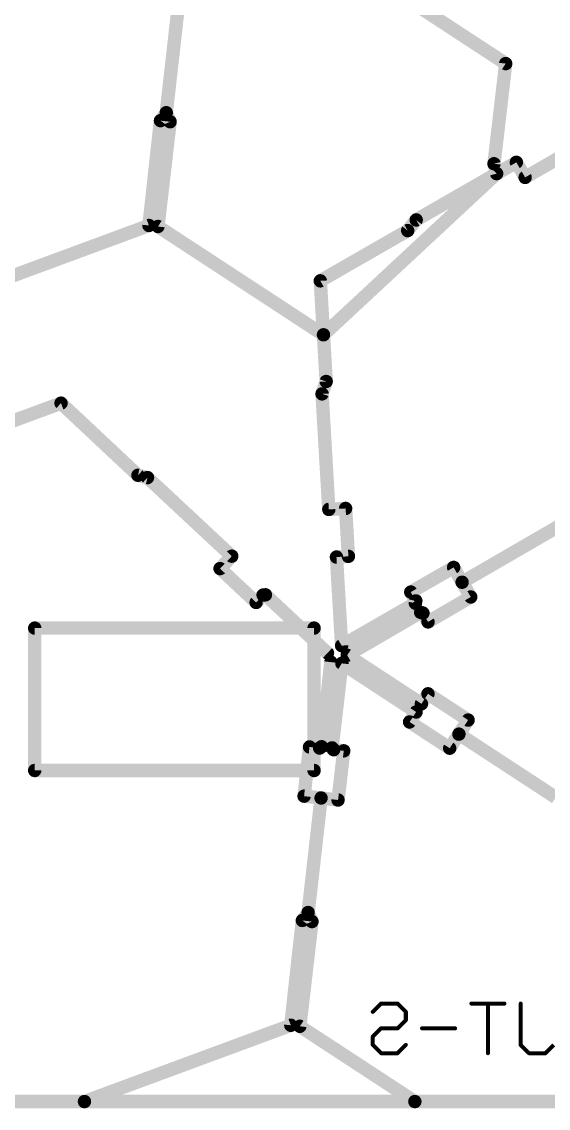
# Model space of a CAD drawing. Extents: x -0.1 to 87.3, y -0.2 to 54.9.
# Drawn here: x 37.15 to 47.14, y -0.1 to 20.5 of the extents above; entities that cross this region are included whole.
import ezdxf

# ---------------------------------------------------------------- set-up
doc = ezdxf.new("R2010")
doc.units = 0
doc.layers.add('115', color=53, linetype='CONTINUOUS')

msp = doc.modelspace()

# ---------------------------------------------------------------- linework, layer by layer
at = {"layer": '115'}
for points, const_width in [([(39.8958, 18.7721), (40.1414, 20.944)], 0.254), ([(44.7347, 20.7499), (46.3347, 19.7034)], 0.254), ([(46.3347, 19.7034), (46.1129, 17.8044)], 0.254), ([(39.5672, 16.6338), (39.786, 18.6212)], 0.254), ([(39.786, 18.6212), (39.8958, 18.7721)], 0.254), ([(39.9691, 18.6005), (39.8958, 18.7721)], 0.254), ([(39.7385, 16.6145), (39.9691, 18.6005)], 0.254), ([(46.7036, 17.5452), (47.5143, 18.0131)], 0.254), ([(44.6369, 16.739), (46.5371, 17.8321)], 0.254), ([(46.1129, 17.8044), (46.1631, 17.617)], 0.254), ([(46.5371, 17.8321), (46.7036, 17.5452)], 0.254), ([(46.1631, 17.617), (42.8779, 14.5612)], 0.254), ([(33.0707, 14.2332), (39.5672, 16.6338)], 0.254), ([(42.8779, 14.5612), (39.7385, 16.6145)], 0.254), ([(44.4759, 16.5366), (44.6369, 16.739)], 0.254), ([(42.8181, 15.5844), (44.4759, 16.5366)], 0.254), ([(42.8779, 14.5612), (42.8181, 15.5844)], 0.254), ([(42.9297, 13.6757), (42.8779, 14.5612)], 0.254), ([(42.8512, 13.4408), (42.9297, 13.6757)], 0.254), ([(31.4031, 10.8641), (37.8997, 13.2647)], 0.254), ([(37.8997, 13.2647), (39.3582, 11.8973)], 0.254), ([(42.9793, 11.2499), (42.8512, 13.4408)], 0.254), ([(39.3582, 11.8973), (39.5397, 11.854)], 0.254), ([(39.5397, 11.854), (41.1386, 10.3637)], 0.254), ([(43.2979, 11.2685), (42.9793, 11.2499)], 0.254), ([(43.351, 10.3605), (43.2979, 11.2685)], 0.254), ([(47.3994, 10.965), (45.508, 9.8695)], 0.254), ([(41.1386, 10.3637), (40.9161, 10.1282)], 0.254), ([(43.1245, 10.3473), (43.351, 10.3605)], 0.254), ([(43.2225, 8.6674), (43.1245, 10.3473)], 0.254), ([(40.9161, 10.1282), (41.6008, 9.4862)], 0.254), ([(45.3475, 10.151), (44.534, 9.6829)], 0.254), ([(45.508, 9.8695), (45.3475, 10.151)], 0.254), ([(45.508, 9.8695), (45.6723, 9.5902)], 0.254), ([(41.6008, 9.4862), (41.7327, 9.6269)], 0.254), ([(41.7327, 9.6269), (41.7771, 9.6311)], 0.254), ([(41.7771, 9.6311), (42.9543, 8.5274)], 0.254), ([(44.534, 9.6829), (44.6301, 9.5158)], 0.254), ([(45.6723, 9.5902), (44.8615, 9.1174)], 0.254), ([(44.6212, 9.4721), (43.2225, 8.6674)], 0.254), ([(44.6301, 9.5158), (44.6212, 9.4721)], 0.254), ([(44.722, 9.298), (43.3281, 8.4852)], 0.254), ([(44.7643, 9.284), (44.722, 9.298)], 0.254), ([(44.8615, 9.1174), (44.7643, 9.284)], 0.254), ([(37.4, 9), (37.4, 6.3)], 0.254), ([(42.7, 9), (37.4, 9)], 0.254), ([(42.7, 6.3), (42.7, 9)], 0.254), ([(42.8414, 6.7509), (43.0181, 8.3549)], 0.254), ([(43.0413, 6.7283), (43.2273, 8.3312)], 0.254), ([(43.2273, 8.3312), (44.6355, 7.4099)], 0.254), ([(43.3281, 8.4852), (44.7364, 7.5643)], 0.254), ([(44.7364, 7.5643), (44.8606, 7.7542)], 0.254), ([(44.8606, 7.7542), (45.6218, 7.2563)], 0.254), ([(44.6355, 7.4099), (44.5113, 7.22)], 0.254), ([(44.5113, 7.22), (45.2725, 6.7222)], 0.254), ([(45.6218, 7.2563), (45.4472, 6.9892)], 0.254), ([(45.2725, 6.7222), (45.4472, 6.9892)], 0.254), ([(45.4472, 6.9892), (47.2838, 5.788)], 0.254), ([(42.5105, 5.8134), (42.6133, 6.7463)], 0.254), ([(42.6133, 6.7463), (42.805, 6.7252)], 0.254), ([(42.805, 6.7252), (42.8414, 6.7509)], 0.254), ([(43.0711, 6.6951), (43.0413, 6.7283)], 0.254), ([(43.2626, 6.6729), (43.0711, 6.6951)], 0.254), ([(43.1544, 5.7405), (43.2626, 6.6729)], 0.254), ([(37.4, 6.3), (42.7, 6.3)], 0.254), ([(42.8327, 5.7792), (42.5105, 5.8134)], 0.254), ([(42.5871, 3.6073), (42.8327, 5.7792)], 0.254), ([(42.8327, 5.7792), (43.1544, 5.7405)], 0.254), ([(42.4773, 3.4564), (42.5871, 3.6073)], 0.254), ([(42.6603, 3.4357), (42.5871, 3.6073)], 0.254), ([(42.2584, 1.4691), (42.4773, 3.4564)], 0.254), ([(42.4298, 1.4497), (42.6603, 3.4357)], 0.254), ([(43.8134, 1.7239), (43.9702, 1.8806)], 0.0762), ([(43.9702, 1.8806), (44.2837, 1.8806)], 0.0762), ([(44.2837, 1.8806), (44.4405, 1.7239)], 0.0762), ([(46.3115, 1.8806), (45.6844, 1.8806)], 0.0762), ([(45.998, 0.94), (45.998, 1.8806)], 0.0762), ([(46.62, 1.0968), (46.62, 1.8806)], 0.0762), ([(44.4405, 1.7239), (44.4405, 1.5671)], 0.0762), ([(38.3443, 0.0227), (42.2584, 1.4691)], 0.254), ([(44.6115, 0.0227), (42.4298, 1.4497)], 0.254), ([(43.9702, 1.4103), (43.8134, 1.2536)], 0.0762), ([(44.2837, 1.4103), (43.9702, 1.4103)], 0.0762), ([(44.4405, 1.5671), (44.2837, 1.4103)], 0.0762), ([(45.376, 1.4103), (44.7489, 1.4103)], 0.0762), ([(43.8134, 1.2536), (43.8134, 1.0968)], 0.0762), ([(43.8134, 1.0968), (43.9702, 0.94)], 0.0762), ([(44.2837, 0.94), (44.4405, 1.0968)], 0.0762), ([(46.7767, 0.94), (46.62, 1.0968)], 0.0762), ([(47.247, 1.0968), (47.0903, 0.94)], 0.0762), ([(43.9702, 0.94), (44.2837, 0.94)], 0.0762), ([(47.0903, 0.94), (46.7767, 0.94)], 0.0762), ([(7.315, 0.025), (60.25, 0.025)], 0.254), ([(35.8662, 0.0227), (38.3443, 0.0227)], 0.254), ([(38.3443, 0.0227), (44.6115, 0.0227)], 0.254), ([(48.2626, 0.0227), (44.6115, 0.0227)], 0.254)]:
    msp.add_lwpolyline(points, dxfattribs=dict(at, const_width=const_width))
for points, const_width in [([(46.3978, 19.696, 1), (46.2716, 19.7108)], 0.127), ([(46.2999, 19.6502, 1), (46.3694, 19.7565)], 0.127), ([(39.8492, 18.6142, 1), (39.7229, 18.6281)], 0.127), ([(39.9542, 18.797, 1), (39.8374, 18.7471)], 0.127), ([(39.8327, 18.7792, 1), (39.9589, 18.7649)], 0.127), ([(39.9471, 18.7347, 1), (39.8444, 18.8094)], 0.127), ([(39.7347, 18.6585, 1), (39.8374, 18.5838)], 0.127), ([(40.0321, 18.5931, 1), (39.906, 18.6078)], 0.127), ([(39.9107, 18.5755, 1), (40.0275, 18.6254)], 0.127), ([(46.1743, 17.8208, 1), (46.0516, 17.788)], 0.127), ([(46.592, 17.864, 1), (46.4822, 17.8003)], 0.127), ([(46.5687, 17.7771, 1), (46.5054, 17.8872)], 0.127), ([(46.0499, 17.8118, 1), (46.176, 17.797)], 0.127), ([(46.2063, 17.5705, 1), (46.1198, 17.6635)], 0.127), ([(46.1017, 17.6006, 1), (46.2244, 17.6334)], 0.127), ([(46.6719, 17.6002, 1), (46.7353, 17.4902)], 0.127), ([(46.6487, 17.5134, 1), (46.7585, 17.5771)], 0.127), ([(39.5041, 16.6408, 1), (39.6303, 16.6269)], 0.127), ([(39.5892, 16.5743, 1), (39.5452, 16.6934)], 0.127), ([(39.7733, 16.6676, 1), (39.7038, 16.5613)], 0.127), ([(44.6052, 16.794, 1), (44.6686, 16.6839)], 0.127), ([(44.6866, 16.6995, 1), (44.5872, 16.7785)], 0.127), ([(39.6754, 16.6218, 1), (39.8016, 16.6071)], 0.127), ([(44.4262, 16.5761, 1), (44.5256, 16.4971)], 0.127), ([(44.5076, 16.4815, 1), (44.4443, 16.5917)], 0.127), ([(42.8815, 15.5881, 1), (42.7547, 15.5806)], 0.127), ([(42.7864, 15.6394, 1), (42.8497, 15.5293)], 0.127), ([(42.8346, 14.6077, 1), (42.9211, 14.5147)], 0.127), ([(42.9413, 14.5649, 1), (42.8145, 14.5575)], 0.127), ([(42.8145, 14.5575, 1), (42.9413, 14.5649)], 0.127), ([(42.8431, 14.508, 1), (42.9126, 14.6143)], 0.127), ([(42.8663, 13.672, 1), (42.993, 13.6794)], 0.127), ([(42.9899, 13.6556, 1), (42.8694, 13.6958)], 0.127), ([(37.9431, 13.3111, 1), (37.8562, 13.2184)], 0.127), ([(37.9217, 13.2052, 1), (37.8776, 13.3243)], 0.127), ([(42.9146, 13.4445, 1), (42.7878, 13.437)], 0.127), ([(42.791, 13.4608, 1), (42.9115, 13.4207)], 0.127), ([(39.3729, 11.959, 1), (39.3435, 11.8355)], 0.127), ([(39.3148, 11.8509, 1), (39.4016, 11.9436)], 0.127), ([(39.583, 11.9004, 1), (39.4964, 11.8075)], 0.127), ([(39.525, 11.7922, 1), (39.5544, 11.9157)], 0.127), ([(42.9756, 11.3133, 1), (42.983, 11.1865)], 0.127), ([(43.3613, 11.2722, 1), (43.2345, 11.2648)], 0.127), ([(43.3016, 11.2051, 1), (43.2942, 11.3319)], 0.127), ([(42.9159, 11.2462, 1), (43.0427, 11.2536)], 0.127), ([(41.1848, 10.3201, 1), (41.0925, 10.4073)], 0.127), ([(41.0953, 10.3172, 1), (41.1819, 10.4101)], 0.127), ([(43.1879, 10.351, 1), (43.0611, 10.3436)], 0.127), ([(43.1208, 10.4107, 1), (43.1282, 10.2839)], 0.127), ([(43.2876, 10.3568, 1), (43.4144, 10.3642)], 0.127), ([(43.3547, 10.2971, 1), (43.3473, 10.4239)], 0.127), ([(40.9595, 10.1745, 1), (40.8726, 10.0819)], 0.127), ([(40.8699, 10.1718, 1), (40.9622, 10.0846)], 0.127), ([(45.4027, 10.1824, 1), (45.2923, 10.1195)], 0.127), ([(45.3792, 10.0959, 1), (45.3158, 10.206)], 0.127), ([(45.5627, 9.9017, 1), (45.4532, 9.8373)], 0.127), ([(45.4761, 9.9244, 1), (45.5398, 9.8145)], 0.127), ([(45.4528, 9.838, 1), (45.5631, 9.9009)], 0.127), ([(41.7268, 9.6902, 1), (41.7386, 9.5637)], 0.127), ([(41.779, 9.5835, 1), (41.6864, 9.6704)], 0.127), ([(41.8206, 9.6774, 1), (41.7337, 9.5848)], 0.127), ([(41.783, 9.5679, 1), (41.7712, 9.6943)], 0.127), ([(44.589, 9.7146, 1), (44.4789, 9.6513)], 0.127), ([(44.5023, 9.738, 1), (44.5656, 9.6279)], 0.127), ([(45.6176, 9.558, 1), (45.727, 9.6224)], 0.127), ([(45.7043, 9.5354, 1), (45.6403, 9.6451)], 0.127), ([(41.5545, 9.5297, 1), (41.6471, 9.4428)], 0.127), ([(41.5573, 9.4399, 1), (41.6442, 9.5326)], 0.127), ([(44.5589, 9.4848, 1), (44.6834, 9.4593)], 0.127), ([(44.6923, 9.503, 1), (44.5679, 9.5285)], 0.127), ([(44.5751, 9.4841, 1), (44.6852, 9.5474)], 0.127), ([(44.6528, 9.417, 1), (44.5895, 9.5271)], 0.127), ([(44.7418, 9.3583, 1), (44.7021, 9.2377)], 0.127), ([(44.7539, 9.2432, 1), (44.69, 9.3529)], 0.127), ([(44.8192, 9.316, 1), (44.7095, 9.252)], 0.127), ([(44.7445, 9.2237, 1), (44.7842, 9.3443)], 0.127), ([(37.4635, 9, 1), (37.3365, 9)], 0.127), ([(37.4, 9.0635, 1), (37.4, 8.9365)], 0.127), ([(42.7635, 9, 1), (42.6365, 9)], 0.127), ([(42.7, 8.9365, 1), (42.7, 9.0635)], 0.127), ([(44.8295, 9.1723, 1), (44.8935, 9.0626)], 0.127), ([(44.8066, 9.0854, 1), (44.9164, 9.1494)], 0.127), ([(43.1908, 8.7225, 1), (43.2542, 8.6124)], 0.127), ([(43.1591, 8.6637, 1), (43.2859, 8.6711)], 0.127), ([(42.9108, 8.4811, 1), (42.9977, 8.5738)], 0.127), ([(43.0812, 8.3479, 1), (42.9549, 8.3618)], 0.127), ([(43.2621, 8.3843, 1), (43.1926, 8.278)], 0.127), ([(43.2904, 8.3239, 1), (43.1643, 8.3385)], 0.127), ([(43.3628, 8.5383, 1), (43.2933, 8.432)], 0.127), ([(43.2961, 8.54, 1), (43.36, 8.4303)], 0.127), ([(44.8954, 7.8073, 1), (44.8259, 7.701)], 0.127), ([(44.9138, 7.7194, 1), (44.8075, 7.7889)], 0.127), ([(44.6833, 7.599, 1), (44.7896, 7.5295)], 0.127), ([(44.7017, 7.5111, 1), (44.7712, 7.6174)], 0.127), ([(44.6886, 7.3752, 1), (44.5823, 7.4447)], 0.127), ([(44.6007, 7.3568, 1), (44.6702, 7.463)], 0.127), ([(44.546, 7.2732, 1), (44.4765, 7.1669)], 0.127), ([(44.4581, 7.2548, 1), (44.5644, 7.1853)], 0.127), ([(45.675, 7.2215, 1), (45.5687, 7.2911)], 0.127), ([(45.5871, 7.2032, 1), (45.6566, 7.3094)], 0.127), ([(45.4819, 7.0424, 1), (45.4124, 6.9361)], 0.127), ([(45.394, 7.024, 1), (45.5003, 6.9545)], 0.127), ([(45.5003, 6.9545, 1), (45.394, 7.024)], 0.127), ([(42.6202, 6.8094, 1), (42.6063, 6.6832)], 0.127), ([(42.6764, 6.7394, 1), (42.5501, 6.7533)], 0.127), ([(42.7683, 6.7771, 1), (42.8416, 6.6733)], 0.127), ([(42.7783, 6.7579, 1), (42.9045, 6.744)], 0.127), ([(42.798, 6.6621, 1), (42.8119, 6.7883)], 0.127), ([(42.878, 6.6991, 1), (42.8048, 6.8028)], 0.127), ([(43.0885, 6.7707, 1), (42.994, 6.6859)], 0.127), ([(42.9782, 6.7357, 1), (43.1043, 6.721)], 0.127), ([(43.0784, 6.7582, 1), (43.0637, 6.632)], 0.127), ([(43.0238, 6.6527, 1), (43.1183, 6.7375)], 0.127), ([(43.3257, 6.6655, 1), (43.1996, 6.6802)], 0.127), ([(43.2553, 6.6098, 1), (43.27, 6.7359)], 0.127), ([(45.2193, 6.7569, 1), (45.3256, 6.6874)], 0.127), ([(45.2377, 6.669, 1), (45.3072, 6.7753)], 0.127), ([(37.4, 6.3635, 1), (37.4, 6.2365)], 0.127), ([(42.7, 6.2365, 1), (42.7, 6.3635)], 0.127), ([(37.3365, 6.3, 1), (37.4635, 6.3)], 0.127), ([(42.6365, 6.3, 1), (42.7635, 6.3)], 0.127), ([(42.5172, 5.8765, 1), (42.5038, 5.7502)], 0.127), ([(42.4474, 5.8203, 1), (42.5736, 5.8064)], 0.127), ([(42.8403, 5.8422, 1), (42.8251, 5.7161)], 0.127), ([(42.8958, 5.772, 1), (42.7696, 5.7863)], 0.127), ([(42.826, 5.716, 1), (42.8394, 5.8423)], 0.127), ([(43.0913, 5.7479, 1), (43.2175, 5.7332)], 0.127), ([(43.1468, 5.6775, 1), (43.162, 5.8036)], 0.127), ([(42.6454, 3.6322, 1), (42.5287, 3.5823)], 0.127), ([(42.6384, 3.5699, 1), (42.5357, 3.6446)], 0.127), ([(42.4259, 3.4937, 1), (42.5287, 3.419)], 0.127), ([(42.5404, 3.4494, 1), (42.4142, 3.4633)], 0.127), ([(42.524, 3.6144, 1), (42.6501, 3.6001)], 0.127), ([(42.7234, 3.4283, 1), (42.5972, 3.443)], 0.127), ([(42.6019, 3.4107, 1), (42.7187, 3.4606)], 0.127), ([(43.9702, 1.8997, 1), (43.9702, 1.8616)], 0.0381), ([(43.9836, 1.8672, 1), (43.9567, 1.8941)], 0.0381), ([(44.2972, 1.8941, 1), (44.2702, 1.8672)], 0.0381), ([(44.2837, 1.8616, 1), (44.2837, 1.8997)], 0.0381), ([(45.6844, 1.8997, 1), (45.6844, 1.8616)], 0.0381), ([(46.017, 1.8806, 1), (45.9789, 1.8806)], 0.0381), ([(46.3115, 1.8616, 1), (46.3115, 1.8997)], 0.0381), ([(46.639, 1.8806, 1), (46.6009, 1.8806)], 0.0381), ([(43.7999, 1.7373, 1), (43.8269, 1.7104)], 0.0381), ([(44.4595, 1.7239, 1), (44.4214, 1.7239)], 0.0381), ([(44.427, 1.7104, 1), (44.4539, 1.7373)], 0.0381), ([(42.1953, 1.476, 1), (42.3216, 1.4621)], 0.127), ([(42.2805, 1.4095, 1), (42.2364, 1.5286)], 0.127), ([(42.4645, 1.5028, 1), (42.395, 1.3965)], 0.127), ([(42.3667, 1.457, 1), (42.4929, 1.4424)], 0.127), ([(43.9702, 1.4294, 1), (43.9702, 1.3913)], 0.0381), ([(43.9836, 1.3969, 1), (43.9567, 1.4238)], 0.0381), ([(44.2702, 1.4238, 1), (44.2972, 1.3969)], 0.0381), ([(44.2837, 1.3913, 1), (44.2837, 1.4294)], 0.0381), ([(44.4214, 1.5671, 1), (44.4595, 1.5671)], 0.0381), ([(44.4539, 1.5536, 1), (44.427, 1.5806)], 0.0381), ([(44.7489, 1.4294, 1), (44.7489, 1.3913)], 0.0381), ([(45.376, 1.3913, 1), (45.376, 1.4294)], 0.0381), ([(43.7999, 1.267, 1), (43.8269, 1.2401)], 0.0381), ([(43.8325, 1.2536, 1), (43.7944, 1.2536)], 0.0381), ([(43.8269, 1.1103, 1), (43.7999, 1.0833)], 0.0381), ([(43.7944, 1.0968, 1), (43.8325, 1.0968)], 0.0381), ([(44.4539, 1.0833, 1), (44.427, 1.1103)], 0.0381), ([(46.6334, 1.1103, 1), (46.6065, 1.0833)], 0.0381), ([(46.6009, 1.0968, 1), (46.639, 1.0968)], 0.0381), ([(43.9702, 0.9591, 1), (43.9702, 0.921)], 0.0381), ([(43.9567, 0.9266, 1), (43.9836, 0.9535)], 0.0381), ([(44.2702, 0.9535, 1), (44.2972, 0.9266)], 0.0381), ([(44.2837, 0.921, 1), (44.2837, 0.9591)], 0.0381), ([(45.9789, 0.94, 1), (46.017, 0.94)], 0.0381), ([(46.7767, 0.9591, 1), (46.7767, 0.921)], 0.0381), ([(46.7633, 0.9266, 1), (46.7902, 0.9535)], 0.0381), ([(47.0768, 0.9535, 1), (47.1037, 0.9266)], 0.0381), ([(47.0903, 0.921, 1), (47.0903, 0.9591)], 0.0381), ([(38.3443, 0.0862, 1), (38.3443, -0.0408)], 0.127), ([(38.3223, 0.0823, 1), (38.3664, -0.0369)], 0.127), ([(38.3443, -0.0408, 1), (38.3443, 0.0862)], 0.127), ([(44.6115, 0.0862, 1), (44.6115, -0.0408)], 0.127), ([(44.5768, -0.0304, 1), (44.6463, 0.0758)], 0.127), ([(44.6115, -0.0408, 1), (44.6115, 0.0862)], 0.127)]:
    msp.add_lwpolyline(points, format="xyb", dxfattribs=dict(at, const_width=const_width))

doc.saveas('drawing.dxf')
